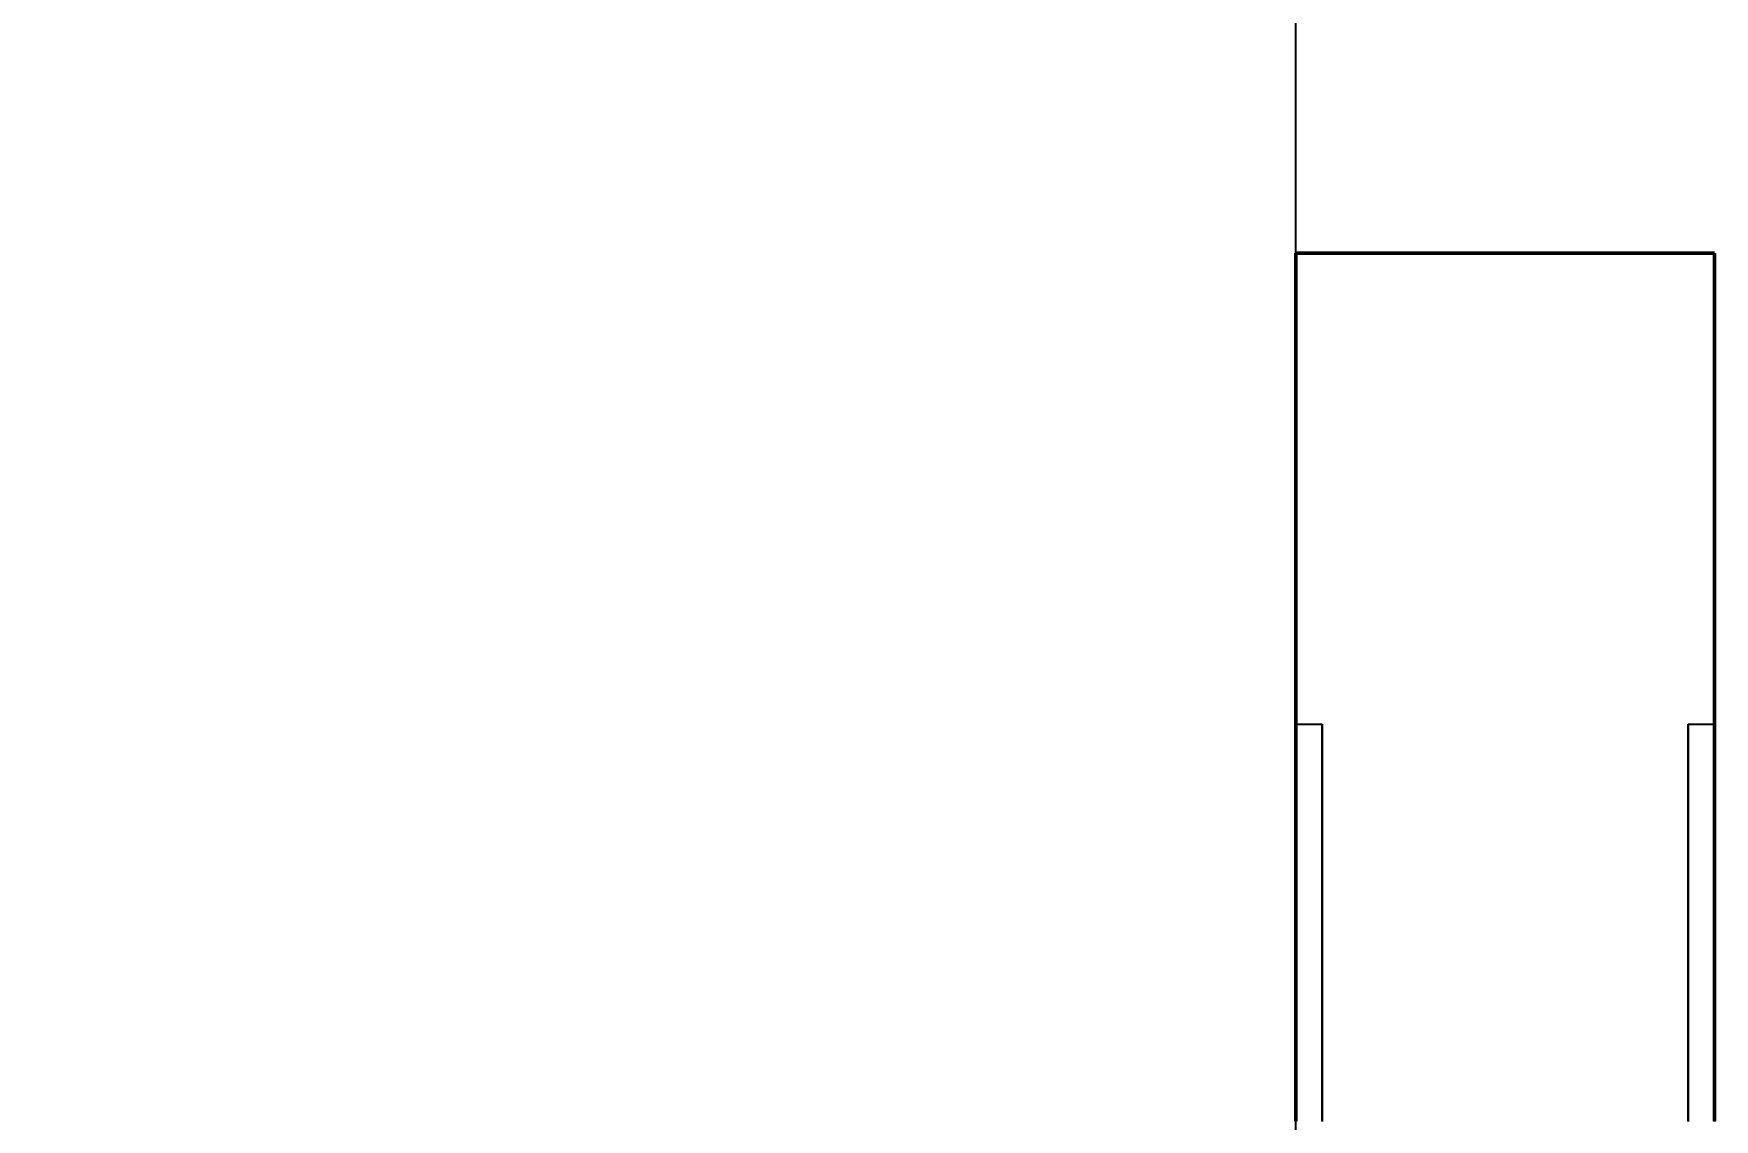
# Model space of a CAD drawing. Header units: millimetres. Extents: x 0 to 594, y 0 to 420.
# Drawn here: x 94.87 to 127, y 207.44 to 228.2 of the extents above; entities that cross this region are included whole.
import ezdxf

# ---------------------------------------------------------------- set-up
doc = ezdxf.new("R2010")
doc.units = ezdxf.units.MM
doc.linetypes.add('ISO02-TRAZOS', pattern=[3.75, 3, -0.75])
for name, color, linetype, lineweight in [('01-VISIBLE', 7, 'CONTINUOUS', 50), ('02-OCULTA', 4, 'ISO02-TRAZOS', 25), ('04-COTA', 3, 'CONTINUOUS', 25)]:
    doc.layers.add(name, color=color, linetype=linetype, lineweight=lineweight)
doc.styles.add('ISO3098', font='isocpeur.ttf')
doc.dimstyles.new('FLAMA-ISO', dxfattribs={"dimtxt": 3.5, "dimasz": 3, "dimexe": 2, "dimexo": 1, "dimgap": 1, "dimtad": 1, "dimdec": 1, "dimtxsty": 'ISO3098', "dimcen": 2.5, "dimclrd": 3, "dimclre": 3, "dimclrt": 3, "dimazin": 3, "dimtfac": 1, "dimtmove": 0, "dimatfit": 3, "dimlwd": 25, "dimlwe": 25})

msp = doc.modelspace()

# ---------------------------------------------------------------- linework, layer by layer
at = {"layer": '01-VISIBLE'}
msp.add_line((119, 224), (127, 224), dxfattribs=at)
for points in [[(119, 224), (119, 223.95), (119, 223.9), (119, 223.85), (119, 223.799), (119, 223.749), (119, 223.699), (119, 223.649), (119, 223.599), (119, 223.549), (119, 223.499), (119, 223.449), (119, 223.398), (119, 223.348), (119, 223.298), (119, 223.248), (119, 223.198), (119, 223.148), (119, 223.098), (119, 223.048), (119, 222.997), (119, 222.947), (119, 222.897), (119, 222.847), (119, 222.797), (119, 222.747), (119, 222.697), (119, 222.647), (119, 222.596), (119, 222.546), (119, 222.496), (119, 222.446), (119, 222.396), (119, 222.346), (119, 222.296), (119, 222.246), (119, 222.195), (119, 222.145), (119, 222.095), (119, 222.045), (119, 221.995), (119, 221.945), (119, 221.895), (119, 221.845), (119, 221.794), (119, 221.744), (119, 221.694), (119, 221.644), (119, 221.594), (119, 221.544), (119, 221.494), (119, 221.444), (119, 221.393), (119, 221.343), (119, 221.293), (119, 221.243), (119, 221.193), (119, 221.143), (119, 221.093), (119, 221.043), (119, 220.992), (119, 220.942), (119, 220.892), (119, 220.842), (119, 220.792), (119, 220.742), (119, 220.692), (119, 220.642), (119, 220.591), (119, 220.541), (119, 220.491), (119, 220.441), (119, 220.391), (119, 220.341), (119, 220.291), (119, 220.241), (119, 220.19), (119, 220.14), (119, 220.09), (119, 220.04), (119, 219.99), (119, 219.94), (119, 219.89), (119, 219.84), (119, 219.789), (119, 219.739), (119, 219.689), (119, 219.639), (119, 219.589), (119, 219.539), (119, 219.489), (119, 219.439), (119, 219.388), (119, 219.338), (119, 219.288), (119, 219.238), (119, 219.188), (119, 219.138), (119, 219.088), (119, 219.038), (119, 218.987), (119, 218.937), (119, 218.887), (119, 218.837), (119, 218.787), (119, 218.737), (119, 218.687), (119, 218.637), (119, 218.586), (119, 218.536), (119, 218.486), (119, 218.436), (119, 218.386), (119, 218.336), (119, 218.286), (119, 218.236), (119, 218.185), (119, 218.135), (119, 218.085), (119, 218.035), (119, 217.985), (119, 217.935), (119, 217.885), (119, 217.835), (119, 217.784), (119, 217.734), (119, 217.684), (119, 217.634), (119, 217.584), (119, 217.534), (119, 217.484), (119, 217.434), (119, 217.383), (119, 217.333), (119, 217.283), (119, 217.233), (119, 217.183), (119, 217.133), (119, 217.083), (119, 217.033), (119, 216.982), (119, 216.932), (119, 216.882), (119, 216.832), (119, 216.782), (119, 216.732), (119, 216.682), (119, 216.632), (119, 216.581), (119, 216.531), (119, 216.481), (119, 216.431), (119, 216.381), (119, 216.331), (119, 216.281), (119, 216.231), (119, 216.18), (119, 216.13), (119, 216.08), (119, 216.03), (119, 215.98), (119, 215.93), (119, 215.88), (119, 215.83), (119, 215.779), (119, 215.729), (119, 215.679), (119, 215.629), (119, 215.579), (119, 215.529), (119, 215.479), (119, 215.429), (119, 215.378), (119, 215.328), (119, 215.278), (119, 215.228), (119, 215.178), (119, 215.128), (119, 215.078), (119, 215.028), (119, 214.977), (119, 214.927), (119, 214.877), (119, 214.827), (119, 214.777), (119, 214.727), (119, 214.677), (119, 214.627), (119, 214.576), (119, 214.526), (119, 214.476), (119, 214.426), (119, 214.376), (119, 214.326), (119, 214.276), (119, 214.226), (119, 214.175), (119, 214.125), (119, 214.075), (119, 214.025), (119, 213.975), (119, 213.925), (119, 213.875), (119, 213.825), (119, 213.774), (119, 213.724), (119, 213.674), (119, 213.624), (119, 213.574), (119, 213.524), (119, 213.474), (119, 213.424), (119, 213.373), (119, 213.323), (119, 213.273), (119, 213.223), (119, 213.173), (119, 213.123), (119, 213.073), (119, 213.023), (119, 212.972), (119, 212.922), (119, 212.872), (119, 212.822), (119, 212.772), (119, 212.722), (119, 212.672), (119, 212.622), (119, 212.571), (119, 212.521), (119, 212.471), (119, 212.421), (119, 212.371), (119, 212.321), (119, 212.271), (119, 212.221), (119, 212.17), (119, 212.12), (119, 212.07), (119, 212.02), (119, 211.97), (119, 211.92), (119, 211.87), (119, 211.82), (119, 211.769), (119, 211.719), (119, 211.669), (119, 211.619), (119, 211.569), (119, 211.519), (119, 211.469), (119, 211.419), (119, 211.368), (119, 211.318), (119, 211.268), (119, 211.218), (119, 211.168), (119, 211.118), (119, 211.068), (119, 211.018), (119, 210.967), (119, 210.917), (119, 210.867), (119, 210.817), (119, 210.767), (119, 210.717), (119, 210.667), (119, 210.617), (119, 210.566), (119, 210.516), (119, 210.466), (119, 210.416), (119, 210.366), (119, 210.316), (119, 210.266), (119, 210.216), (119, 210.165), (119, 210.115), (119, 210.065), (119, 210.015), (119, 209.965), (119, 209.915), (119, 209.865), (119, 209.815), (119, 209.764), (119, 209.714), (119, 209.664), (119, 209.614), (119, 209.564), (119, 209.514), (119, 209.464), (119, 209.414), (119, 209.363), (119, 209.313), (119, 209.263), (119, 209.213), (119, 209.163), (119, 209.113), (119, 209.063), (119, 209.013), (119, 208.962), (119, 208.912), (119, 208.862), (119, 208.812), (119, 208.762), (119, 208.712), (119, 208.662), (119, 208.612), (119, 208.561), (119, 208.511), (119, 208.461), (119, 208.411), (119, 208.361), (119, 208.311), (119, 208.261), (119, 208.211), (119, 208.16), (119, 208.11), (119, 208.06), (119, 208.01), (119, 207.96), (119, 207.91), (119, 207.86), (119, 207.81), (119, 207.759), (119, 207.709), (119, 207.659), (119, 207.609), (119, 207.559), (119, 207.509), (119, 207.459), (119, 207.409)], [(127, 224), (127, 223.95), (127, 223.9), (127, 223.85), (127, 223.799), (127, 223.749), (127, 223.699), (127, 223.649), (127, 223.599), (127, 223.549), (127, 223.499), (127, 223.449), (127, 223.398), (127, 223.348), (127, 223.298), (127, 223.248), (127, 223.198), (127, 223.148), (127, 223.098), (127, 223.048), (127, 222.997), (127, 222.947), (127, 222.897), (127, 222.847), (127, 222.797), (127, 222.747), (127, 222.697), (127, 222.647), (127, 222.596), (127, 222.546), (127, 222.496), (127, 222.446), (127, 222.396), (127, 222.346), (127, 222.296), (127, 222.246), (127, 222.195), (127, 222.145), (127, 222.095), (127, 222.045), (127, 221.995), (127, 221.945), (127, 221.895), (127, 221.845), (127, 221.794), (127, 221.744), (127, 221.694), (127, 221.644), (127, 221.594), (127, 221.544), (127, 221.494), (127, 221.444), (127, 221.393), (127, 221.343), (127, 221.293), (127, 221.243), (127, 221.193), (127, 221.143), (127, 221.093), (127, 221.043), (127, 220.992), (127, 220.942), (127, 220.892), (127, 220.842), (127, 220.792), (127, 220.742), (127, 220.692), (127, 220.642), (127, 220.591), (127, 220.541), (127, 220.491), (127, 220.441), (127, 220.391), (127, 220.341), (127, 220.291), (127, 220.241), (127, 220.19), (127, 220.14), (127, 220.09), (127, 220.04), (127, 219.99), (127, 219.94), (127, 219.89), (127, 219.84), (127, 219.789), (127, 219.739), (127, 219.689), (127, 219.639), (127, 219.589), (127, 219.539), (127, 219.489), (127, 219.439), (127, 219.388), (127, 219.338), (127, 219.288), (127, 219.238), (127, 219.188), (127, 219.138), (127, 219.088), (127, 219.038), (127, 218.987), (127, 218.937), (127, 218.887), (127, 218.837), (127, 218.787), (127, 218.737), (127, 218.687), (127, 218.637), (127, 218.586), (127, 218.536), (127, 218.486), (127, 218.436), (127, 218.386), (127, 218.336), (127, 218.286), (127, 218.236), (127, 218.185), (127, 218.135), (127, 218.085), (127, 218.035), (127, 217.985), (127, 217.935), (127, 217.885), (127, 217.835), (127, 217.784), (127, 217.734), (127, 217.684), (127, 217.634), (127, 217.584), (127, 217.534), (127, 217.484), (127, 217.434), (127, 217.383), (127, 217.333), (127, 217.283), (127, 217.233), (127, 217.183), (127, 217.133), (127, 217.083), (127, 217.033), (127, 216.982), (127, 216.932), (127, 216.882), (127, 216.832), (127, 216.782), (127, 216.732), (127, 216.682), (127, 216.632), (127, 216.581), (127, 216.531), (127, 216.481), (127, 216.431), (127, 216.381), (127, 216.331), (127, 216.281), (127, 216.231), (127, 216.18), (127, 216.13), (127, 216.08), (127, 216.03), (127, 215.98), (127, 215.93), (127, 215.88), (127, 215.83), (127, 215.779), (127, 215.729), (127, 215.679), (127, 215.629), (127, 215.579), (127, 215.529), (127, 215.479), (127, 215.429), (127, 215.378), (127, 215.328), (127, 215.278), (127, 215.228), (127, 215.178), (127, 215.128), (127, 215.078), (127, 215.028), (127, 214.977), (127, 214.927), (127, 214.877), (127, 214.827), (127, 214.777), (127, 214.727), (127, 214.677), (127, 214.627), (127, 214.576), (127, 214.526), (127, 214.476), (127, 214.426), (127, 214.376), (127, 214.326), (127, 214.276), (127, 214.226), (127, 214.175), (127, 214.125), (127, 214.075), (127, 214.025), (127, 213.975), (127, 213.925), (127, 213.875), (127, 213.825), (127, 213.774), (127, 213.724), (127, 213.674), (127, 213.624), (127, 213.574), (127, 213.524), (127, 213.474), (127, 213.424), (127, 213.373), (127, 213.323), (127, 213.273), (127, 213.223), (127, 213.173), (127, 213.123), (127, 213.073), (127, 213.023), (127, 212.972), (127, 212.922), (127, 212.872), (127, 212.822), (127, 212.772), (127, 212.722), (127, 212.672), (127, 212.622), (127, 212.571), (127, 212.521), (127, 212.471), (127, 212.421), (127, 212.371), (127, 212.321), (127, 212.271), (127, 212.221), (127, 212.17), (127, 212.12), (127, 212.07), (127, 212.02), (127, 211.97), (127, 211.92), (127, 211.87), (127, 211.82), (127, 211.769), (127, 211.719), (127, 211.669), (127, 211.619), (127, 211.569), (127, 211.519), (127, 211.469), (127, 211.419), (127, 211.368), (127, 211.318), (127, 211.268), (127, 211.218), (127, 211.168), (127, 211.118), (127, 211.068), (127, 211.018), (127, 210.967), (127, 210.917), (127, 210.867), (127, 210.817), (127, 210.767), (127, 210.717), (127, 210.667), (127, 210.617), (127, 210.566), (127, 210.516), (127, 210.466), (127, 210.416), (127, 210.366), (127, 210.316), (127, 210.266), (127, 210.216), (127, 210.165), (127, 210.115), (127, 210.065), (127, 210.015), (127, 209.965), (127, 209.915), (127, 209.865), (127, 209.815), (127, 209.764), (127, 209.714), (127, 209.664), (127, 209.614), (127, 209.564), (127, 209.514), (127, 209.464), (127, 209.414), (127, 209.363), (127, 209.313), (127, 209.263), (127, 209.213), (127, 209.163), (127, 209.113), (127, 209.063), (127, 209.013), (127, 208.962), (127, 208.912), (127, 208.862), (127, 208.812), (127, 208.762), (127, 208.712), (127, 208.662), (127, 208.612), (127, 208.561), (127, 208.511), (127, 208.461), (127, 208.411), (127, 208.361), (127, 208.311), (127, 208.261), (127, 208.211), (127, 208.16), (127, 208.11), (127, 208.06), (127, 208.01), (127, 207.96), (127, 207.91), (127, 207.86), (127, 207.81), (127, 207.759), (127, 207.709), (127, 207.659), (127, 207.609), (127, 207.559), (127, 207.509), (127, 207.459), (127, 207.409)]]:
    msp.add_lwpolyline(points, dxfattribs=at)
at = {"layer": '02-OCULTA'}
for p, q in [((119, 215), (119.5, 215)), ((126.5, 215), (127, 215))]:
    msp.add_line(p, q, dxfattribs=at)
for points in [[(119, 207.4), (119, 207.5), (119, 207.6), (119, 207.7), (119, 207.8), (119, 207.9), (119, 208), (119, 208.1), (119, 208.2), (119, 208.3), (119, 208.4), (119, 208.5), (119, 208.6), (119, 208.7), (119, 208.8), (119, 208.9), (119, 209), (119, 209.1), (119, 209.2), (119, 209.3), (119, 209.4), (119, 209.5), (119, 209.6), (119, 209.7), (119, 209.8), (119, 209.9), (119, 210), (119, 210.1), (119, 210.2), (119, 210.3), (119, 210.4), (119, 210.5), (119, 210.6), (119, 210.7), (119, 210.8), (119, 210.9), (119, 211), (119, 211.1), (119, 211.2), (119, 211.3), (119, 211.4), (119, 211.5), (119, 211.6), (119, 211.7), (119, 211.8), (119, 211.9), (119, 212), (119, 212.1), (119, 212.2), (119, 212.3), (119, 212.4), (119, 212.5), (119, 212.6), (119, 212.7), (119, 212.8), (119, 212.9), (119, 213), (119, 213.1), (119, 213.2), (119, 213.3), (119, 213.4), (119, 213.5), (119, 213.6), (119, 213.7), (119, 213.8), (119, 213.9), (119, 214), (119, 214.1), (119, 214.2), (119, 214.3), (119, 214.4), (119, 214.5), (119, 214.6), (119, 214.7), (119, 214.8), (119, 214.9), (119, 215), (119, 215.1), (119, 215.2), (119, 215.3), (119, 215.4), (119, 215.5), (119, 215.6), (119, 215.7), (119, 215.8), (119, 215.9), (119, 216), (119, 216.1), (119, 216.2), (119, 216.3), (119, 216.4), (119, 216.5), (119, 216.6), (119, 216.7), (119, 216.8), (119, 216.9), (119, 217), (119, 217.1), (119, 217.2), (119, 217.3), (119, 217.4), (119, 217.5), (119, 217.6), (119, 217.7), (119, 217.8), (119, 217.9), (119, 218), (119, 218.1), (119, 218.2), (119, 218.3), (119, 218.4), (119, 218.5), (119, 218.6), (119, 218.7), (119, 218.8), (119, 218.9), (119, 219), (119, 219.1), (119, 219.2), (119, 219.3), (119, 219.4), (119, 219.5), (119, 219.6), (119, 219.7), (119, 219.8), (119, 219.9), (119, 220), (119, 220.1), (119, 220.2), (119, 220.3), (119, 220.4), (119, 220.5), (119, 220.6), (119, 220.7), (119, 220.8), (119, 220.9), (119, 221), (119, 221.1), (119, 221.2), (119, 221.3), (119, 221.4), (119, 221.5), (119, 221.6), (119, 221.7), (119, 221.8), (119, 221.9), (119, 222), (119, 222.1), (119, 222.2), (119, 222.3), (119, 222.4), (119, 222.5), (119, 222.6), (119, 222.7), (119, 222.8), (119, 222.9), (119, 223), (119, 223.1), (119, 223.2), (119, 223.3), (119, 223.4), (119, 223.5), (119, 223.6), (119, 223.7), (119, 223.8), (119, 223.9), (119, 224)], [(127, 207.4), (127, 207.5), (127, 207.6), (127, 207.7), (127, 207.8), (127, 207.9), (127, 208), (127, 208.1), (127, 208.2), (127, 208.3), (127, 208.4), (127, 208.5), (127, 208.6), (127, 208.7), (127, 208.8), (127, 208.9), (127, 209), (127, 209.1), (127, 209.2), (127, 209.3), (127, 209.4), (127, 209.5), (127, 209.6), (127, 209.7), (127, 209.8), (127, 209.9), (127, 210), (127, 210.1), (127, 210.2), (127, 210.3), (127, 210.4), (127, 210.5), (127, 210.6), (127, 210.7), (127, 210.8), (127, 210.9), (127, 211), (127, 211.1), (127, 211.2), (127, 211.3), (127, 211.4), (127, 211.5), (127, 211.6), (127, 211.7), (127, 211.8), (127, 211.9), (127, 212), (127, 212.1), (127, 212.2), (127, 212.3), (127, 212.4), (127, 212.5), (127, 212.6), (127, 212.7), (127, 212.8), (127, 212.9), (127, 213), (127, 213.1), (127, 213.2), (127, 213.3), (127, 213.4), (127, 213.5), (127, 213.6), (127, 213.7), (127, 213.8), (127, 213.9), (127, 214), (127, 214.1), (127, 214.2), (127, 214.3), (127, 214.4), (127, 214.5), (127, 214.6), (127, 214.7), (127, 214.8), (127, 214.9), (127, 215), (127, 215.1), (127, 215.2), (127, 215.3), (127, 215.4), (127, 215.5), (127, 215.6), (127, 215.7), (127, 215.8), (127, 215.9), (127, 216), (127, 216.1), (127, 216.2), (127, 216.3), (127, 216.4), (127, 216.5), (127, 216.6), (127, 216.7), (127, 216.8), (127, 216.9), (127, 217), (127, 217.1), (127, 217.2), (127, 217.3), (127, 217.4), (127, 217.5), (127, 217.6), (127, 217.7), (127, 217.8), (127, 217.9), (127, 218), (127, 218.1), (127, 218.2), (127, 218.3), (127, 218.4), (127, 218.5), (127, 218.6), (127, 218.7), (127, 218.8), (127, 218.9), (127, 219), (127, 219.1), (127, 219.2), (127, 219.3), (127, 219.4), (127, 219.5), (127, 219.6), (127, 219.7), (127, 219.8), (127, 219.9), (127, 220), (127, 220.1), (127, 220.2), (127, 220.3), (127, 220.4), (127, 220.5), (127, 220.6), (127, 220.7), (127, 220.8), (127, 220.9), (127, 221), (127, 221.1), (127, 221.2), (127, 221.3), (127, 221.4), (127, 221.5), (127, 221.6), (127, 221.7), (127, 221.8), (127, 221.9), (127, 222), (127, 222.1), (127, 222.2), (127, 222.3), (127, 222.4), (127, 222.5), (127, 222.6), (127, 222.7), (127, 222.8), (127, 222.9), (127, 223), (127, 223.1), (127, 223.2), (127, 223.3), (127, 223.4), (127, 223.5), (127, 223.6), (127, 223.7), (127, 223.8), (127, 223.9), (127, 224)], [(119, 207.41), (119, 207.465), (119, 207.52), (119, 207.575), (119, 207.63), (119, 207.685), (119, 207.74), (119, 207.795), (119, 207.85), (119, 207.905), (119, 207.96), (119, 208.015), (119, 208.07), (119, 208.125), (119, 208.18), (119, 208.235), (119, 208.29), (119, 208.345), (119, 208.4), (119, 208.455), (119, 208.51), (119, 208.565), (119, 208.62), (119, 208.675), (119, 208.73), (119, 208.785), (119, 208.84), (119, 208.895), (119, 208.95), (119, 209.005), (119, 209.06), (119, 209.115), (119, 209.17), (119, 209.225), (119, 209.28), (119, 209.335), (119, 209.39), (119, 209.445), (119, 209.5), (119, 209.555), (119, 209.61), (119, 209.665), (119, 209.72), (119, 209.775), (119, 209.83), (119, 209.885), (119, 209.94), (119, 209.995), (119, 210.05), (119, 210.105), (119, 210.16), (119, 210.215), (119, 210.27), (119, 210.325), (119, 210.38), (119, 210.435), (119, 210.49), (119, 210.545), (119, 210.6), (119, 210.655), (119, 210.71), (119, 210.765), (119, 210.82), (119, 210.875), (119, 210.93), (119, 210.985), (119, 211.04), (119, 211.095), (119, 211.15), (119, 211.205), (119, 211.26), (119, 211.315), (119, 211.37), (119, 211.425), (119, 211.48), (119, 211.535), (119, 211.59), (119, 211.645), (119, 211.7), (119, 211.755), (119, 211.81), (119, 211.865), (119, 211.92), (119, 211.975), (119, 212.03), (119, 212.085), (119, 212.14), (119, 212.195), (119, 212.25), (119, 212.305), (119, 212.36), (119, 212.415), (119, 212.47), (119, 212.525), (119, 212.58), (119, 212.635), (119, 212.69), (119, 212.745), (119, 212.8), (119, 212.855), (119, 212.91), (119, 212.965), (119, 213.02), (119, 213.075), (119, 213.13), (119, 213.185), (119, 213.24), (119, 213.295), (119, 213.35), (119, 213.405), (119, 213.46), (119, 213.515), (119, 213.57), (119, 213.625), (119, 213.68), (119, 213.735), (119, 213.79), (119, 213.845), (119, 213.9), (119, 213.955), (119, 214.01), (119, 214.065), (119, 214.12), (119, 214.175), (119, 214.23), (119, 214.285), (119, 214.34), (119, 214.395), (119, 214.45), (119, 214.505), (119, 214.56), (119, 214.615), (119, 214.67), (119, 214.725), (119, 214.78), (119, 214.835), (119, 214.89), (119, 214.945), (119, 215)], [(119, 215), (119, 214.95), (119, 214.9), (119, 214.85), (119, 214.8), (119, 214.75), (119, 214.7), (119, 214.65), (119, 214.6), (119, 214.55), (119, 214.5), (119, 214.45), (119, 214.4), (119, 214.35), (119, 214.3), (119, 214.25), (119, 214.2), (119, 214.15), (119, 214.1), (119, 214.05), (119, 214), (119, 213.95), (119, 213.9), (119, 213.85), (119, 213.8), (119, 213.75), (119, 213.7), (119, 213.65), (119, 213.6), (119, 213.55), (119, 213.5), (119, 213.45), (119, 213.4), (119, 213.35), (119, 213.3), (119, 213.25), (119, 213.2), (119, 213.15), (119, 213.1), (119, 213.05), (119, 213), (119, 212.95), (119, 212.9), (119, 212.85), (119, 212.8), (119, 212.75), (119, 212.7), (119, 212.65), (119, 212.6), (119, 212.55), (119, 212.5), (119, 212.45), (119, 212.4), (119, 212.35), (119, 212.3), (119, 212.25), (119, 212.2), (119, 212.15), (119, 212.1), (119, 212.05), (119, 212), (119, 211.95), (119, 211.9), (119, 211.85), (119, 211.8), (119, 211.75), (119, 211.7), (119, 211.65), (119, 211.6), (119, 211.55), (119, 211.5), (119, 211.45), (119, 211.4), (119, 211.35), (119, 211.3), (119, 211.25), (119, 211.2), (119, 211.15), (119, 211.1), (119, 211.05), (119, 211), (119, 210.95), (119, 210.9), (119, 210.85), (119, 210.8), (119, 210.75), (119, 210.7), (119, 210.65), (119, 210.6), (119, 210.55), (119, 210.5), (119, 210.45), (119, 210.4), (119, 210.35), (119, 210.3), (119, 210.25), (119, 210.2), (119, 210.15), (119, 210.1), (119, 210.05), (119, 210), (119, 209.95), (119, 209.9), (119, 209.85), (119, 209.8), (119, 209.75), (119, 209.7), (119, 209.65), (119, 209.6), (119, 209.55), (119, 209.5), (119, 209.45), (119, 209.4), (119, 209.35), (119, 209.3), (119, 209.25), (119, 209.2), (119, 209.15), (119, 209.1), (119, 209.05), (119, 209), (119, 208.95), (119, 208.9), (119, 208.85), (119, 208.8), (119, 208.75), (119, 208.7), (119, 208.65), (119, 208.6), (119, 208.55), (119, 208.5), (119, 208.45), (119, 208.4), (119, 208.35), (119, 208.3), (119, 208.25), (119, 208.2), (119, 208.15), (119, 208.1), (119, 208.05), (119, 208), (119, 207.95), (119, 207.9), (119, 207.85), (119, 207.8), (119, 207.75), (119, 207.7), (119, 207.65), (119, 207.6), (119, 207.55), (119, 207.5), (119, 207.45), (119, 207.4)], [(119.5, 207.41), (119.5, 207.465), (119.5, 207.52), (119.5, 207.575), (119.5, 207.63), (119.5, 207.685), (119.5, 207.74), (119.5, 207.795), (119.5, 207.85), (119.5, 207.905), (119.5, 207.96), (119.5, 208.015), (119.5, 208.07), (119.5, 208.125), (119.5, 208.18), (119.5, 208.235), (119.5, 208.29), (119.5, 208.345), (119.5, 208.4), (119.5, 208.455), (119.5, 208.51), (119.5, 208.565), (119.5, 208.62), (119.5, 208.675), (119.5, 208.73), (119.5, 208.785), (119.5, 208.84), (119.5, 208.895), (119.5, 208.95), (119.5, 209.005), (119.5, 209.06), (119.5, 209.115), (119.5, 209.17), (119.5, 209.225), (119.5, 209.28), (119.5, 209.335), (119.5, 209.39), (119.5, 209.445), (119.5, 209.5), (119.5, 209.555), (119.5, 209.61), (119.5, 209.665), (119.5, 209.72), (119.5, 209.775), (119.5, 209.83), (119.5, 209.885), (119.5, 209.94), (119.5, 209.995), (119.5, 210.05), (119.5, 210.105), (119.5, 210.16), (119.5, 210.215), (119.5, 210.27), (119.5, 210.325), (119.5, 210.38), (119.5, 210.435), (119.5, 210.49), (119.5, 210.545), (119.5, 210.6), (119.5, 210.655), (119.5, 210.71), (119.5, 210.765), (119.5, 210.82), (119.5, 210.875), (119.5, 210.93), (119.5, 210.985), (119.5, 211.04), (119.5, 211.095), (119.5, 211.15), (119.5, 211.205), (119.5, 211.26), (119.5, 211.315), (119.5, 211.37), (119.5, 211.425), (119.5, 211.48), (119.5, 211.535), (119.5, 211.59), (119.5, 211.645), (119.5, 211.7), (119.5, 211.755), (119.5, 211.81), (119.5, 211.865), (119.5, 211.92), (119.5, 211.975), (119.5, 212.03), (119.5, 212.085), (119.5, 212.14), (119.5, 212.195), (119.5, 212.25), (119.5, 212.305), (119.5, 212.36), (119.5, 212.415), (119.5, 212.47), (119.5, 212.525), (119.5, 212.58), (119.5, 212.635), (119.5, 212.69), (119.5, 212.745), (119.5, 212.8), (119.5, 212.855), (119.5, 212.91), (119.5, 212.965), (119.5, 213.02), (119.5, 213.075), (119.5, 213.13), (119.5, 213.185), (119.5, 213.24), (119.5, 213.295), (119.5, 213.35), (119.5, 213.405), (119.5, 213.46), (119.5, 213.515), (119.5, 213.57), (119.5, 213.625), (119.5, 213.68), (119.5, 213.735), (119.5, 213.79), (119.5, 213.845), (119.5, 213.9), (119.5, 213.955), (119.5, 214.01), (119.5, 214.065), (119.5, 214.12), (119.5, 214.175), (119.5, 214.23), (119.5, 214.285), (119.5, 214.34), (119.5, 214.395), (119.5, 214.45), (119.5, 214.505), (119.5, 214.56), (119.5, 214.615), (119.5, 214.67), (119.5, 214.725), (119.5, 214.78), (119.5, 214.835), (119.5, 214.89), (119.5, 214.945), (119.5, 215)], [(119.5, 215), (119.5, 214.95), (119.5, 214.9), (119.5, 214.85), (119.5, 214.8), (119.5, 214.75), (119.5, 214.7), (119.5, 214.65), (119.5, 214.6), (119.5, 214.55), (119.5, 214.5), (119.5, 214.45), (119.5, 214.4), (119.5, 214.35), (119.5, 214.3), (119.5, 214.25), (119.5, 214.2), (119.5, 214.15), (119.5, 214.1), (119.5, 214.05), (119.5, 214), (119.5, 213.95), (119.5, 213.9), (119.5, 213.85), (119.5, 213.8), (119.5, 213.75), (119.5, 213.7), (119.5, 213.65), (119.5, 213.6), (119.5, 213.55), (119.5, 213.5), (119.5, 213.45), (119.5, 213.4), (119.5, 213.35), (119.5, 213.3), (119.5, 213.25), (119.5, 213.2), (119.5, 213.15), (119.5, 213.1), (119.5, 213.05), (119.5, 213), (119.5, 212.95), (119.5, 212.9), (119.5, 212.85), (119.5, 212.8), (119.5, 212.75), (119.5, 212.7), (119.5, 212.65), (119.5, 212.6), (119.5, 212.55), (119.5, 212.5), (119.5, 212.45), (119.5, 212.4), (119.5, 212.35), (119.5, 212.3), (119.5, 212.25), (119.5, 212.2), (119.5, 212.15), (119.5, 212.1), (119.5, 212.05), (119.5, 212), (119.5, 211.95), (119.5, 211.9), (119.5, 211.85), (119.5, 211.8), (119.5, 211.75), (119.5, 211.7), (119.5, 211.65), (119.5, 211.6), (119.5, 211.55), (119.5, 211.5), (119.5, 211.45), (119.5, 211.4), (119.5, 211.35), (119.5, 211.3), (119.5, 211.25), (119.5, 211.2), (119.5, 211.15), (119.5, 211.1), (119.5, 211.05), (119.5, 211), (119.5, 210.95), (119.5, 210.9), (119.5, 210.85), (119.5, 210.8), (119.5, 210.75), (119.5, 210.7), (119.5, 210.65), (119.5, 210.6), (119.5, 210.55), (119.5, 210.5), (119.5, 210.45), (119.5, 210.4), (119.5, 210.35), (119.5, 210.3), (119.5, 210.25), (119.5, 210.2), (119.5, 210.15), (119.5, 210.1), (119.5, 210.05), (119.5, 210), (119.5, 209.95), (119.5, 209.9), (119.5, 209.85), (119.5, 209.8), (119.5, 209.75), (119.5, 209.7), (119.5, 209.65), (119.5, 209.6), (119.5, 209.55), (119.5, 209.5), (119.5, 209.45), (119.5, 209.4), (119.5, 209.35), (119.5, 209.3), (119.5, 209.25), (119.5, 209.2), (119.5, 209.15), (119.5, 209.1), (119.5, 209.05), (119.5, 209), (119.5, 208.95), (119.5, 208.9), (119.5, 208.85), (119.5, 208.8), (119.5, 208.75), (119.5, 208.7), (119.5, 208.65), (119.5, 208.6), (119.5, 208.55), (119.5, 208.5), (119.5, 208.45), (119.5, 208.4), (119.5, 208.35), (119.5, 208.3), (119.5, 208.25), (119.5, 208.2), (119.5, 208.15), (119.5, 208.1), (119.5, 208.05), (119.5, 208), (119.5, 207.95), (119.5, 207.9), (119.5, 207.85), (119.5, 207.8), (119.5, 207.75), (119.5, 207.7), (119.5, 207.65), (119.5, 207.6), (119.5, 207.55), (119.5, 207.5), (119.5, 207.45), (119.5, 207.4)], [(126.5, 207.41), (126.5, 207.465), (126.5, 207.52), (126.5, 207.575), (126.5, 207.63), (126.5, 207.685), (126.5, 207.74), (126.5, 207.795), (126.5, 207.85), (126.5, 207.905), (126.5, 207.96), (126.5, 208.015), (126.5, 208.07), (126.5, 208.125), (126.5, 208.18), (126.5, 208.235), (126.5, 208.29), (126.5, 208.345), (126.5, 208.4), (126.5, 208.455), (126.5, 208.51), (126.5, 208.565), (126.5, 208.62), (126.5, 208.675), (126.5, 208.73), (126.5, 208.785), (126.5, 208.84), (126.5, 208.895), (126.5, 208.95), (126.5, 209.005), (126.5, 209.06), (126.5, 209.115), (126.5, 209.17), (126.5, 209.225), (126.5, 209.28), (126.5, 209.335), (126.5, 209.39), (126.5, 209.445), (126.5, 209.5), (126.5, 209.555), (126.5, 209.61), (126.5, 209.665), (126.5, 209.72), (126.5, 209.775), (126.5, 209.83), (126.5, 209.885), (126.5, 209.94), (126.5, 209.995), (126.5, 210.05), (126.5, 210.105), (126.5, 210.16), (126.5, 210.215), (126.5, 210.27), (126.5, 210.325), (126.5, 210.38), (126.5, 210.435), (126.5, 210.49), (126.5, 210.545), (126.5, 210.6), (126.5, 210.655), (126.5, 210.71), (126.5, 210.765), (126.5, 210.82), (126.5, 210.875), (126.5, 210.93), (126.5, 210.985), (126.5, 211.04), (126.5, 211.095), (126.5, 211.15), (126.5, 211.205), (126.5, 211.26), (126.5, 211.315), (126.5, 211.37), (126.5, 211.425), (126.5, 211.48), (126.5, 211.535), (126.5, 211.59), (126.5, 211.645), (126.5, 211.7), (126.5, 211.755), (126.5, 211.81), (126.5, 211.865), (126.5, 211.92), (126.5, 211.975), (126.5, 212.03), (126.5, 212.085), (126.5, 212.14), (126.5, 212.195), (126.5, 212.25), (126.5, 212.305), (126.5, 212.36), (126.5, 212.415), (126.5, 212.47), (126.5, 212.525), (126.5, 212.58), (126.5, 212.635), (126.5, 212.69), (126.5, 212.745), (126.5, 212.8), (126.5, 212.855), (126.5, 212.91), (126.5, 212.965), (126.5, 213.02), (126.5, 213.075), (126.5, 213.13), (126.5, 213.185), (126.5, 213.24), (126.5, 213.295), (126.5, 213.35), (126.5, 213.405), (126.5, 213.46), (126.5, 213.515), (126.5, 213.57), (126.5, 213.625), (126.5, 213.68), (126.5, 213.735), (126.5, 213.79), (126.5, 213.845), (126.5, 213.9), (126.5, 213.955), (126.5, 214.01), (126.5, 214.065), (126.5, 214.12), (126.5, 214.175), (126.5, 214.23), (126.5, 214.285), (126.5, 214.34), (126.5, 214.395), (126.5, 214.45), (126.5, 214.505), (126.5, 214.56), (126.5, 214.615), (126.5, 214.67), (126.5, 214.725), (126.5, 214.78), (126.5, 214.835), (126.5, 214.89), (126.5, 214.945), (126.5, 215)], [(126.5, 215), (126.5, 214.95), (126.5, 214.9), (126.5, 214.85), (126.5, 214.8), (126.5, 214.75), (126.5, 214.7), (126.5, 214.65), (126.5, 214.6), (126.5, 214.55), (126.5, 214.5), (126.5, 214.45), (126.5, 214.4), (126.5, 214.35), (126.5, 214.3), (126.5, 214.25), (126.5, 214.2), (126.5, 214.15), (126.5, 214.1), (126.5, 214.05), (126.5, 214), (126.5, 213.95), (126.5, 213.9), (126.5, 213.85), (126.5, 213.8), (126.5, 213.75), (126.5, 213.7), (126.5, 213.65), (126.5, 213.6), (126.5, 213.55), (126.5, 213.5), (126.5, 213.45), (126.5, 213.4), (126.5, 213.35), (126.5, 213.3), (126.5, 213.25), (126.5, 213.2), (126.5, 213.15), (126.5, 213.1), (126.5, 213.05), (126.5, 213), (126.5, 212.95), (126.5, 212.9), (126.5, 212.85), (126.5, 212.8), (126.5, 212.75), (126.5, 212.7), (126.5, 212.65), (126.5, 212.6), (126.5, 212.55), (126.5, 212.5), (126.5, 212.45), (126.5, 212.4), (126.5, 212.35), (126.5, 212.3), (126.5, 212.25), (126.5, 212.2), (126.5, 212.15), (126.5, 212.1), (126.5, 212.05), (126.5, 212), (126.5, 211.95), (126.5, 211.9), (126.5, 211.85), (126.5, 211.8), (126.5, 211.75), (126.5, 211.7), (126.5, 211.65), (126.5, 211.6), (126.5, 211.55), (126.5, 211.5), (126.5, 211.45), (126.5, 211.4), (126.5, 211.35), (126.5, 211.3), (126.5, 211.25), (126.5, 211.2), (126.5, 211.15), (126.5, 211.1), (126.5, 211.05), (126.5, 211), (126.5, 210.95), (126.5, 210.9), (126.5, 210.85), (126.5, 210.8), (126.5, 210.75), (126.5, 210.7), (126.5, 210.65), (126.5, 210.6), (126.5, 210.55), (126.5, 210.5), (126.5, 210.45), (126.5, 210.4), (126.5, 210.35), (126.5, 210.3), (126.5, 210.25), (126.5, 210.2), (126.5, 210.15), (126.5, 210.1), (126.5, 210.05), (126.5, 210), (126.5, 209.95), (126.5, 209.9), (126.5, 209.85), (126.5, 209.8), (126.5, 209.75), (126.5, 209.7), (126.5, 209.65), (126.5, 209.6), (126.5, 209.55), (126.5, 209.5), (126.5, 209.45), (126.5, 209.4), (126.5, 209.35), (126.5, 209.3), (126.5, 209.25), (126.5, 209.2), (126.5, 209.15), (126.5, 209.1), (126.5, 209.05), (126.5, 209), (126.5, 208.95), (126.5, 208.9), (126.5, 208.85), (126.5, 208.8), (126.5, 208.75), (126.5, 208.7), (126.5, 208.65), (126.5, 208.6), (126.5, 208.55), (126.5, 208.5), (126.5, 208.45), (126.5, 208.4), (126.5, 208.35), (126.5, 208.3), (126.5, 208.25), (126.5, 208.2), (126.5, 208.15), (126.5, 208.1), (126.5, 208.05), (126.5, 208), (126.5, 207.95), (126.5, 207.9), (126.5, 207.85), (126.5, 207.8), (126.5, 207.75), (126.5, 207.7), (126.5, 207.65), (126.5, 207.6), (126.5, 207.55), (126.5, 207.5), (126.5, 207.45), (126.5, 207.4)], [(127, 207.41), (127, 207.465), (127, 207.52), (127, 207.575), (127, 207.63), (127, 207.685), (127, 207.74), (127, 207.795), (127, 207.85), (127, 207.905), (127, 207.96), (127, 208.015), (127, 208.07), (127, 208.125), (127, 208.18), (127, 208.235), (127, 208.29), (127, 208.345), (127, 208.4), (127, 208.455), (127, 208.51), (127, 208.565), (127, 208.62), (127, 208.675), (127, 208.73), (127, 208.785), (127, 208.84), (127, 208.895), (127, 208.95), (127, 209.005), (127, 209.06), (127, 209.115), (127, 209.17), (127, 209.225), (127, 209.28), (127, 209.335), (127, 209.39), (127, 209.445), (127, 209.5), (127, 209.555), (127, 209.61), (127, 209.665), (127, 209.72), (127, 209.775), (127, 209.83), (127, 209.885), (127, 209.94), (127, 209.995), (127, 210.05), (127, 210.105), (127, 210.16), (127, 210.215), (127, 210.27), (127, 210.325), (127, 210.38), (127, 210.435), (127, 210.49), (127, 210.545), (127, 210.6), (127, 210.655), (127, 210.71), (127, 210.765), (127, 210.82), (127, 210.875), (127, 210.93), (127, 210.985), (127, 211.04), (127, 211.095), (127, 211.15), (127, 211.205), (127, 211.26), (127, 211.315), (127, 211.37), (127, 211.425), (127, 211.48), (127, 211.535), (127, 211.59), (127, 211.645), (127, 211.7), (127, 211.755), (127, 211.81), (127, 211.865), (127, 211.92), (127, 211.975), (127, 212.03), (127, 212.085), (127, 212.14), (127, 212.195), (127, 212.25), (127, 212.305), (127, 212.36), (127, 212.415), (127, 212.47), (127, 212.525), (127, 212.58), (127, 212.635), (127, 212.69), (127, 212.745), (127, 212.8), (127, 212.855), (127, 212.91), (127, 212.965), (127, 213.02), (127, 213.075), (127, 213.13), (127, 213.185), (127, 213.24), (127, 213.295), (127, 213.35), (127, 213.405), (127, 213.46), (127, 213.515), (127, 213.57), (127, 213.625), (127, 213.68), (127, 213.735), (127, 213.79), (127, 213.845), (127, 213.9), (127, 213.955), (127, 214.01), (127, 214.065), (127, 214.12), (127, 214.175), (127, 214.23), (127, 214.285), (127, 214.34), (127, 214.395), (127, 214.45), (127, 214.505), (127, 214.56), (127, 214.615), (127, 214.67), (127, 214.725), (127, 214.78), (127, 214.835), (127, 214.89), (127, 214.945), (127, 215)], [(127, 215), (127, 214.95), (127, 214.9), (127, 214.85), (127, 214.8), (127, 214.75), (127, 214.7), (127, 214.65), (127, 214.6), (127, 214.55), (127, 214.5), (127, 214.45), (127, 214.4), (127, 214.35), (127, 214.3), (127, 214.25), (127, 214.2), (127, 214.15), (127, 214.1), (127, 214.05), (127, 214), (127, 213.95), (127, 213.9), (127, 213.85), (127, 213.8), (127, 213.75), (127, 213.7), (127, 213.65), (127, 213.6), (127, 213.55), (127, 213.5), (127, 213.45), (127, 213.4), (127, 213.35), (127, 213.3), (127, 213.25), (127, 213.2), (127, 213.15), (127, 213.1), (127, 213.05), (127, 213), (127, 212.95), (127, 212.9), (127, 212.85), (127, 212.8), (127, 212.75), (127, 212.7), (127, 212.65), (127, 212.6), (127, 212.55), (127, 212.5), (127, 212.45), (127, 212.4), (127, 212.35), (127, 212.3), (127, 212.25), (127, 212.2), (127, 212.15), (127, 212.1), (127, 212.05), (127, 212), (127, 211.95), (127, 211.9), (127, 211.85), (127, 211.8), (127, 211.75), (127, 211.7), (127, 211.65), (127, 211.6), (127, 211.55), (127, 211.5), (127, 211.45), (127, 211.4), (127, 211.35), (127, 211.3), (127, 211.25), (127, 211.2), (127, 211.15), (127, 211.1), (127, 211.05), (127, 211), (127, 210.95), (127, 210.9), (127, 210.85), (127, 210.8), (127, 210.75), (127, 210.7), (127, 210.65), (127, 210.6), (127, 210.55), (127, 210.5), (127, 210.45), (127, 210.4), (127, 210.35), (127, 210.3), (127, 210.25), (127, 210.2), (127, 210.15), (127, 210.1), (127, 210.05), (127, 210), (127, 209.95), (127, 209.9), (127, 209.85), (127, 209.8), (127, 209.75), (127, 209.7), (127, 209.65), (127, 209.6), (127, 209.55), (127, 209.5), (127, 209.45), (127, 209.4), (127, 209.35), (127, 209.3), (127, 209.25), (127, 209.2), (127, 209.15), (127, 209.1), (127, 209.05), (127, 209), (127, 208.95), (127, 208.9), (127, 208.85), (127, 208.8), (127, 208.75), (127, 208.7), (127, 208.65), (127, 208.6), (127, 208.55), (127, 208.5), (127, 208.45), (127, 208.4), (127, 208.35), (127, 208.3), (127, 208.25), (127, 208.2), (127, 208.15), (127, 208.1), (127, 208.05), (127, 208), (127, 207.95), (127, 207.9), (127, 207.85), (127, 207.8), (127, 207.75), (127, 207.7), (127, 207.65), (127, 207.6), (127, 207.55), (127, 207.5), (127, 207.45), (127, 207.4)]]:
    msp.add_lwpolyline(points, dxfattribs=at)

# ---------------------------------------------------------------- dimensions: what is measured, and where the dimension line sits
at = {"layer": '04-COTA'}
msp.add_linear_dim(base=(72, 234), p1=(72, 204), p2=(119, 204), dimstyle='FLAMA-ISO', override={"dimlfac": 10}, dxfattribs=at).render()

doc.saveas('drawing.dxf')
